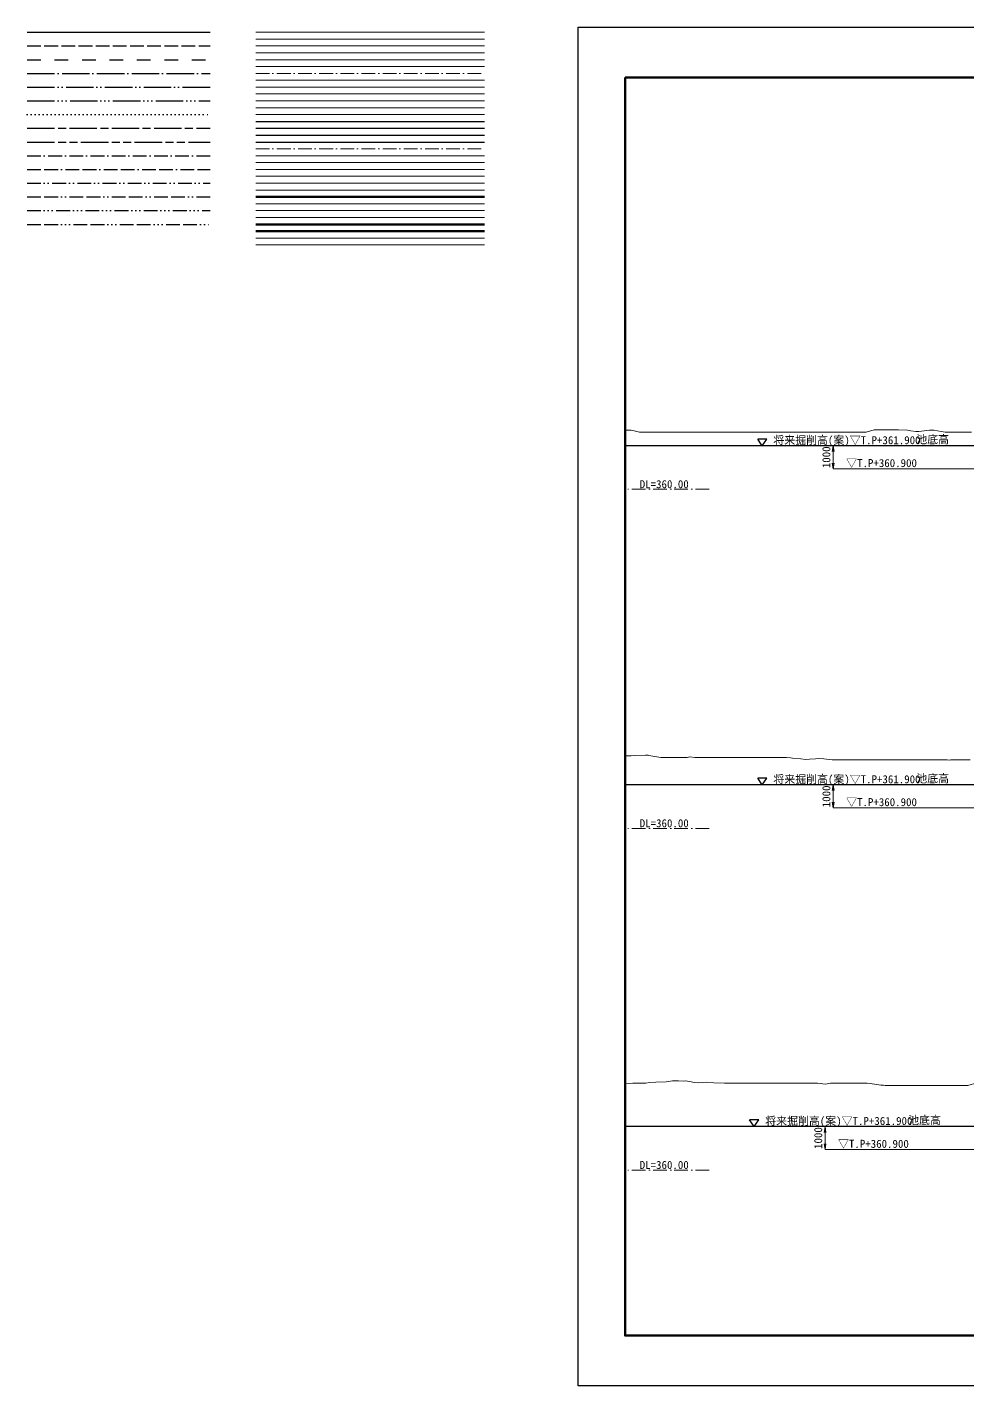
# Model space of a CAD drawing. Header units: millimetres. Extents: x -24095 to 84100, y 0 to 59400.
# Drawn here: x -24095 to 17041, y 0 to 59400 of the extents above; entities that cross this region are included whole.
import ezdxf
from ezdxf.enums import TextEntityAlignment as Align

# ---------------------------------------------------------------- set-up
doc = ezdxf.new("R2010")
doc.units = ezdxf.units.MM
doc.header["$LTSCALE"] = 100
doc.header["$PDSIZE"] = 300
for name, pattern in [('SXF_一点二短鎖線', [16.75, 6, -1.5, 6, -1.5, 0.25, -1.5]), ('SXF_一点短鎖線', [9.25, 6, -1.5, 0.25, -1.5]), ('SXF_一点鎖線', [18.5, 12, -1.5, 3.5, -1.5]), ('SXF_一点長鎖線', [15.25, 12, -1.5, 0.25, -1.5]), ('SXF_三点二短鎖線', [20.25, 6, -1.5, 6, -1.5, 0.25, -1.5, 0.25, -1.5, 0.25, -1.5]), ('SXF_三点短鎖線', [12.75, 6, -1.5, 0.25, -1.5, 0.25, -1.5, 0.25, -1.5]), ('SXF_三点長鎖線', [18.75, 12, -1.5, 0.25, -1.5, 0.25, -1.5, 0.25, -1.5]), ('SXF_二点二短鎖線', [18.5, 6, -1.5, 6, -1.5, 0.25, -1.5, 0.25, -1.5]), ('SXF_二点短鎖線', [11, 6, -1.5, 0.25, -1.5, 0.25, -1.5]), ('SXF_二点鎖線', [23.5, 12, -1.5, 3.5, -1.5, 3.5, -1.5]), ('SXF_二点長鎖線', [17, 12, -1.5, 0.25, -1.5, 0.25, -1.5]), ('SXF_点線', [1.75, 0.25, -1.5]), ('SXF_破線', [7.5, 6, -1.5]), ('SXF_跳び破線', [12, 6, -6])]:
    doc.linetypes.add(name, pattern=pattern)
doc.layers.get('Defpoints').update_dxf_attribs({"color": 153})
for name, color, linetype, lineweight in [('D-BGD', 7, 'Continuous', 13), ('D-BGD-BRG', 7, 'Continuous', 13), ('D-BGD-CRST', 7, 'Continuous', 13), ('D-BGD-ETRL', 7, 'Continuous', 13), ('D-BGD-HTXT', 7, 'Continuous', 13), ('D-BGD-TXT', 7, 'Continuous', 13), ('D-BMK', 2, 'SXF_一点短鎖線', 13), ('D-BMK-HTXT', 7, 'Continuous', 13), ('D-BMK-TXT', 7, 'Continuous', 13), ('D-BYP', 7, 'Continuous', 13), ('D-BYP-DIM', 7, 'Continuous', 13), ('D-BYP-HTXT', 7, 'Continuous', 13), ('D-BYP-STR1', 2, 'Continuous', 13), ('D-BYP-STR2', 6, 'Continuous', 25), ('D-BYP-STR3', 3, 'Continuous', 25), ('D-BYP-STR4', 6, 'Continuous', 25), ('D-BYP-STR6', 2, 'SXF_一点短鎖線', 13), ('D-BYP-STR7', 2, 'Continuous', 13), ('D-BYP-STR8', 150, 'Continuous', 13), ('D-BYP-STR9', 30, 'Continuous', 13), ('D-BYP-TXT', 7, 'Continuous', 13), ('D-DOC', 7, 'Continuous', 13), ('D-ORD', 7, 'Continuous', 13), ('D-STR', 1, 'Continuous', 50), ('D-STR-DIM', 7, 'Continuous', 13), ('D-STR-HTXT', 7, 'Continuous', 13), ('D-STR-TXT', 7, 'Continuous', 13), ('D-TTL', 2, 'Continuous', 140), ('D-TTL-FRAM', 2, 'Continuous', 50), ('D-TTL-LINE', 7, 'Continuous', 13), ('D-TTL-TXT', 7, 'Continuous', 13)]:
    doc.layers.add(name, color=color, linetype=linetype, lineweight=lineweight)
doc.layers.add('D-BYP-STR5', color=7, linetype='Continuous', lineweight=25, true_color=0xc00080)
doc.layers.add('D-WORK', color=11, linetype='Continuous', lineweight=25, plot=False)
doc.styles.add('MS ゴシック', font='MS Gothic.ttf')
doc.styles.add('ＭＳ ゴシック', font='MS Gothic.ttf')
doc.dimstyles.new('DIM-100-F', dxfattribs={"dimscale": 100, "dimtxt": 3.5, "dimasz": 2.5, "dimexe": 0, "dimexo": 2, "dimgap": 0.8, "dimtad": 1, "dimdec": 0, "dimzin": 0, "dimdsep": 46, "dimtxsty": 'MS ゴシック', "dimblk": 'OPEN', "dimcen": 0.1, "dimaunit": 1, "dimadec": 4, "dimazin": 0, "dimtfac": 1, "dimtdec": 0, "dimtmove": 2, "dimatfit": 3, "dimldrblk": 'OPEN', "dimfxl": 1, "dimtolj": 1, "dimtzin": 0, "dimlwd": -1, "dimlwe": -1, "dimarcsym": 2})

# ---------------------------------------------------------------- blocks, each defined once
blk = doc.blocks.new('_Open')
at = {"color": 0, "linetype": 'ByBlock', "lineweight": -2}
for p, q in [((-1, 0.17), (0, 0)), ((-1, -0.17), (0, 0)), ((0, 0), (-1, 0))]:
    blk.add_line(p, q, dxfattribs=at)
blk = doc.blocks.new('*D43')
at = {"layer": 'D-STR-DIM', "color": 0, "ltscale": 0.01, "transparency": 16777216}
for p, q in [((17795, 41095), (11150, 41095)), ((11150, 40345), (11150, 40845)), ((17795, 40095), (11150, 40095))]:
    blk.add_line(p, q, dxfattribs=at)
at = {"layer": 'Defpoints', "color": 0, "ltscale": 0.01, "transparency": 16777216}
for p in [(11150, 41095), (17995, 41095), (17995, 40095)]:
    blk.add_point(p, dxfattribs=at)
at = {"layer": 'D-STR-DIM', "color": 0, "ltscale": 0.01, "transparency": 16777216, "xscale": 250, "yscale": 250, "zscale": 250}
for p, rotation in [((11150, 41095), 90), ((11150, 40095), 270)]:
    blk.add_blockref('_Open', p, dxfattribs=dict(at, rotation=rotation))
at = {"layer": 'D-STR-DIM', "color": 0, "ltscale": 0.01, "transparency": 16777216, "insert": (10855, 40595), "char_height": 350, "attachment_point": 5, "rotation": 90, "style": 'MS ゴシック'}
blk.add_mtext('\\A1;1000', dxfattribs=at)
blk = doc.blocks.new('*D25')
at = {"layer": 'D-STR-DIM', "color": 0, "ltscale": 0.01, "transparency": 16777216}
for p, q in [((17795, 26271), (11150, 26271)), ((11150, 25521), (11150, 26021)), ((17795, 25271), (11150, 25271))]:
    blk.add_line(p, q, dxfattribs=at)
at = {"layer": 'Defpoints', "color": 0, "ltscale": 0.01, "transparency": 16777216}
for p in [(11150, 26271), (17995, 26271), (17995, 25271)]:
    blk.add_point(p, dxfattribs=at)
at = {"layer": 'D-STR-DIM', "color": 0, "ltscale": 0.01, "transparency": 16777216, "xscale": 250, "yscale": 250, "zscale": 250}
for p, rotation in [((11150, 26271), 90), ((11150, 25271), 270)]:
    blk.add_blockref('_Open', p, dxfattribs=dict(at, rotation=rotation))
at = {"layer": 'D-STR-DIM', "color": 0, "ltscale": 0.01, "transparency": 16777216, "insert": (10855, 25771), "char_height": 350, "attachment_point": 5, "rotation": 90, "style": 'MS ゴシック'}
blk.add_mtext('\\A1;1000', dxfattribs=at)
blk = doc.blocks.new('*D10')
at = {"layer": 'D-STR-DIM', "color": 0, "ltscale": 0.01, "transparency": 16777216}
for p, q in [((17440, 11332), (10795, 11332)), ((10795, 10582), (10795, 11082)), ((17795, 10332), (10795, 10332))]:
    blk.add_line(p, q, dxfattribs=at)
at = {"layer": 'Defpoints', "color": 0, "ltscale": 0.01, "transparency": 16777216}
for p in [(10795, 11332), (17640, 11332), (17995, 10332)]:
    blk.add_point(p, dxfattribs=at)
at = {"layer": 'D-STR-DIM', "color": 0, "ltscale": 0.01, "transparency": 16777216, "xscale": 250, "yscale": 250, "zscale": 250}
for p, rotation in [((10795, 11332), 90), ((10795, 10332), 270)]:
    blk.add_blockref('_Open', p, dxfattribs=dict(at, rotation=rotation))
at = {"layer": 'D-STR-DIM', "color": 0, "ltscale": 0.01, "transparency": 16777216, "insert": (10500, 10832), "char_height": 350, "attachment_point": 5, "rotation": 90, "style": 'MS ゴシック'}
blk.add_mtext('\\A1;1000', dxfattribs=at)

msp = doc.modelspace()

# ---------------------------------------------------------------- linework, layer by layer
at = {"layer": 'D-BGD'}
msp.add_line((-14094.8, 59179.1), (-4094.8, 59179.1), dxfattribs=at)
at = {"layer": 'D-BGD', "linetype": 'Continuous', "lineweight": 13}
for points in [[(17205.9, 41694.8), (16721, 41694.8), (16604.4, 41694.8), (16561.3, 41694.8), (16052.5, 41694.8), (15872, 41726.1), (15558, 41780.5), (15475.8, 41786.6), (15364.6, 41775.5), (14899.1, 41729.1), (14773.4, 41716.6), (14554.7, 41754.5), (14407.1, 41780.1), (14008.3, 41794.8), (13745.6, 41794.8), (13674.7, 41794.8), (13551.4, 41794.8), (13168.9, 41794.8), (12942.3, 41794.8), (12592.2, 41699.2), (12548.1, 41694.8), (12209.9, 41694.8), (12015.5, 41694.8), (11544.7, 41694.8), (11477.4, 41694.8), (11438.8, 41694.8), (11295.5, 41694.8), (10862, 41694.8), (10745, 41694.8), (10285.3, 41694.8), (10012.6, 41694.8), (9538.1, 41694.8), (9349.1, 41694.8), (9131.9, 41694.8), (8914, 41694.8), (8555.2, 41694.8), (8534.8, 41694.8), (8181.5, 41694.8), (7978.5, 41694.8), (7531.5, 41694.8), (7449.1, 41694.8), (7401.7, 41694.8), (7226.3, 41694.8), (6825, 41694.8), (6716.7, 41694.8), (6528.2, 41694.8), (6350.5, 41694.8), (6248.3, 41694.8), (5869.9, 41694.8), (5618, 41694.8), (5524.9, 41694.8), (4885.6, 41694.8), (4521.6, 41694.8), (4519.4, 41694.8), (4518.2, 41694.8), (4513.6, 41694.8), (3941.4, 41694.8), (3787, 41694.8), (3518.2, 41694.8), (3364.7, 41694.8), (3054.5, 41694.8), (2788, 41694.8), (2688.3, 41694.8), (2514.9, 41742.1), (2322.1, 41775.5), (2211.3, 41779.6), (2050, 41785.6)], [(17139.7, 27371), (16873.9, 27371), (16604.7, 27371), (16297.1, 27371), (16238.5, 27360.8), (16136.4, 27371), (15720.4, 27371), (15506, 27371), (15143.7, 27371), (15139.8, 27371), (15133.1, 27371), (14407.4, 27371), (14129.8, 27371), (13990.3, 27371), (13675, 27371), (13413.6, 27371), (13308.8, 27371), (13126.5, 27371), (12576.3, 27371), (12260.1, 27371), (12123.2, 27371), (11843.9, 27371), (11683.4, 27371), (11119.9, 27371), (11106.7, 27372.3), (10745.3, 27408.3), (10530, 27429.7), (10379.1, 27418.6), (10116.5, 27399.3), (9953.3, 27387.2), (9732.5, 27409.2), (9376.5, 27444.7), (9280.4, 27454.3), (9113.2, 27471), (8799.8, 27471), (8548, 27471), (8223.1, 27471), (8181.8, 27471), (8109.9, 27471), (7646.4, 27471), (7449.4, 27471), (7106.6, 27471), (7083.1, 27471), (7069.7, 27471), (7019.7, 27471), (6493, 27471), (6103.3, 27471), (5916.2, 27471), (5618.3, 27471), (5339.5, 27471), (5100, 27471), (4885.9, 27492.3), (4762.8, 27471), (4307, 27471), (4186.1, 27471), (4153.4, 27471), (4096.7, 27471), (3609.4, 27471), (3093.4, 27560.4), (3054.8, 27574.8), (3032.6, 27577), (2950.6, 27571), (2455.9, 27552.7), (2322.4, 27547.8), (2050, 27537.8)], [(17437.8, 13241.4), (17037.2, 13132), (16807, 13132), (16434.5, 13132), (16304.8, 13132), (16230.3, 13132), (15954.2, 13132), (15653.6, 13132), (15431.2, 13132), (15206.2, 13132), (15076.8, 13132), (14597.8, 13132), (14500.1, 13132), (14473.8, 13132), (14427.9, 13132), (13923.4, 13132), (13424.6, 13132), (13346.7, 13139.8), (13241.4, 13150.3), (12770, 13214.7), (12642.7, 13232), (12421.3, 13232), (12193.3, 13232), (11885, 13232), (11616.5, 13232), (11544.1, 13232), (11418, 13232), (11039.8, 13232), (10811.6, 13192.5), (10463.1, 13227.2), (10414.6, 13232), (10004.3, 13232), (9886.4, 13232), (9346.8, 13232), (9309.7, 13232), (8980.6, 13232), (8733, 13232), (8408, 13232), (8248.1, 13232), (8156.2, 13232), (7881.9, 13232), (7579.5, 13232), (7404.7, 13232), (7149.5, 13232), (7002.8, 13232), (6459.5, 13232), (6426.1, 13232), (6401.4, 13232), (5938.1, 13247.4), (5626.7, 13270.6), (5272.7, 13244.5), (5103.1, 13261.4), (4695.9, 13332), (4586, 13313), (4394.8, 13332), (4219.8, 13332), (4119.2, 13332), (3853.6, 13286), (3391.5, 13268.9), (3121.2, 13259), (2965.8, 13232), (2390.3, 13232), (2389.1, 13232), (2388.7, 13232), (2388.2, 13231.9), (2050, 13207)]]:
    msp.add_lwpolyline(points, dxfattribs=at)
at = {"layer": 'D-BGD-BRG'}
msp.add_line((-14094.8, 58879.1), (-4094.8, 58879.1), dxfattribs=at)
at = {"layer": 'D-BGD-CRST'}
msp.add_line((-14094.8, 58579.1), (-4094.8, 58579.1), dxfattribs=at)
at = {"layer": 'D-BGD-ETRL'}
msp.add_line((-14094.8, 58279.1), (-4094.8, 58279.1), dxfattribs=at)
at = {"layer": 'D-BGD-HTXT'}
msp.add_line((-14094.8, 57979.1), (-4094.8, 57979.1), dxfattribs=at)
at = {"layer": 'D-BGD-TXT'}
msp.add_line((-14094.8, 57679.1), (-4094.8, 57679.1), dxfattribs=at)
at = {"layer": 'D-BMK'}
msp.add_line((-14094.8, 57379.1), (-4094.8, 57379.1), dxfattribs=at)
at = {"layer": 'D-BMK', "linetype": 'SXF_一点短鎖線'}
for p, q in [((5726.9, 39194.9), (2050, 39194.9)), ((5726.9, 24371.1), (2050, 24371.1)), ((5726.9, 9432.2), (2050, 9432.2))]:
    msp.add_line(p, q, dxfattribs=at)
at = {"layer": 'D-BMK-HTXT'}
msp.add_line((-14094.8, 57079.1), (-4094.8, 57079.1), dxfattribs=at)
at = {"layer": 'D-BMK-TXT'}
msp.add_line((-14094.8, 56779.1), (-4094.8, 56779.1), dxfattribs=at)
at = {"layer": 'D-BYP'}
msp.add_line((-14094.8, 56479.1), (-4094.8, 56479.1), dxfattribs=at)
at = {"layer": 'D-BYP-DIM'}
msp.add_line((-14094.8, 56179.1), (-4094.8, 56179.1), dxfattribs=at)
at = {"layer": 'D-BYP-HTXT'}
msp.add_line((-14094.8, 55879.1), (-4094.8, 55879.1), dxfattribs=at)
at = {"layer": 'D-BYP-STR1'}
msp.add_line((-14094.8, 55579.1), (-4094.8, 55579.1), dxfattribs=at)
at = {"layer": 'D-BYP-STR2'}
for p, q in [((-14094.8, 55279.1), (-4094.8, 55279.1)), ((21894.6, 41094.9), (2050, 41094.9)), ((21894.6, 26271.1), (2050, 26271.1)), ((21894.6, 11332.2), (2050, 11332.2))]:
    msp.add_line(p, q, dxfattribs=at)
at = {"layer": 'D-BYP-STR3'}
msp.add_line((-14094.8, 54979.1), (-4094.8, 54979.1), dxfattribs=at)
at = {"layer": 'D-BYP-STR4'}
msp.add_line((-14094.8, 54679.1), (-4094.8, 54679.1), dxfattribs=at)
at = {"layer": 'D-BYP-STR5'}
msp.add_line((-14094.8, 54379.1), (-4094.8, 54379.1), dxfattribs=at)
at = {"layer": 'D-BYP-STR6'}
msp.add_line((-14094.8, 54079.1), (-4094.8, 54079.1), dxfattribs=at)
at = {"layer": 'D-BYP-STR7'}
msp.add_line((-14094.8, 53779.1), (-4094.8, 53779.1), dxfattribs=at)
at = {"layer": 'D-BYP-STR8'}
msp.add_line((-14094.8, 53479.1), (-4094.8, 53479.1), dxfattribs=at)
at = {"layer": 'D-BYP-STR9'}
msp.add_line((-14094.8, 53179.1), (-4094.8, 53179.1), dxfattribs=at)
at = {"layer": 'D-BYP-TXT'}
msp.add_line((-14094.8, 52879.1), (-4094.8, 52879.1), dxfattribs=at)
at = {"layer": 'D-DOC'}
msp.add_line((-14094.8, 52579.1), (-4094.8, 52579.1), dxfattribs=at)
at = {"layer": 'D-ORD'}
msp.add_line((-14094.8, 52279.1), (-4094.8, 52279.1), dxfattribs=at)
at = {"layer": 'D-STR'}
msp.add_line((-14094.8, 51979.1), (-4094.8, 51979.1), dxfattribs=at)
at = {"layer": 'D-STR-DIM'}
msp.add_line((-14094.8, 51679.1), (-4094.8, 51679.1), dxfattribs=at)
at = {"layer": 'D-STR-HTXT'}
msp.add_line((-14094.8, 51379.1), (-4094.8, 51379.1), dxfattribs=at)
at = {"layer": 'D-STR-HTXT', "lineweight": -2}
for p, q in [((8253.1, 41394.9), (7853.1, 41394.9)), ((8053.1, 41094.9), (7853.1, 41394.9)), ((8053.1, 41094.9), (8253.1, 41394.9)), ((8253.1, 26571.1), (7853.1, 26571.1)), ((8053.1, 26271.1), (7853.1, 26571.1)), ((8053.1, 26271.1), (8253.1, 26571.1)), ((7898.4, 11632.2), (7498.4, 11632.2)), ((7698.4, 11332.2), (7498.4, 11632.2)), ((7698.4, 11332.2), (7898.4, 11632.2))]:
    msp.add_line(p, q, dxfattribs=at)
at = {"layer": 'D-STR-TXT'}
msp.add_line((-14094.8, 51079.1), (-4094.8, 51079.1), dxfattribs=at)
at = {"layer": 'D-TTL'}
msp.add_line((-14094.8, 50779.1), (-4094.8, 50779.1), dxfattribs=at)
msp.add_lwpolyline([(2050, 57200), (2050, 2200), (82050, 2200), (82050, 57200)], close=True, dxfattribs=at)
at = {"layer": 'D-TTL-FRAM'}
msp.add_line((-14094.8, 50479.1), (-4094.8, 50479.1), dxfattribs=at)
at = {"layer": 'D-TTL-LINE'}
msp.add_line((-14094.8, 50179.1), (-4094.8, 50179.1), dxfattribs=at)
at = {"layer": 'D-TTL-TXT'}
msp.add_line((-14094.8, 49879.1), (-4094.8, 49879.1), dxfattribs=at)
at = {"layer": 'Defpoints', "color": 1, "linetype": 'Continuous'}
msp.add_line((-24094.8, 59179.1), (-16094.8, 59179.1), dxfattribs=at)
at = {"layer": 'Defpoints', "color": 2, "linetype": 'SXF_破線'}
msp.add_line((-24094.8, 58579.1), (-16094.8, 58579.1), dxfattribs=at)
at = {"layer": 'Defpoints', "color": 3, "linetype": 'SXF_跳び破線'}
msp.add_line((-24094.8, 57979.1), (-16094.8, 57979.1), dxfattribs=at)
at = {"layer": 'Defpoints', "color": 4, "linetype": 'SXF_一点長鎖線'}
msp.add_line((-24094.8, 57379.1), (-16094.8, 57379.1), dxfattribs=at)
at = {"layer": 'Defpoints', "color": 5, "linetype": 'SXF_二点長鎖線'}
msp.add_line((-24094.8, 56779.1), (-16094.8, 56779.1), dxfattribs=at)
at = {"layer": 'Defpoints', "color": 6, "linetype": 'SXF_三点長鎖線'}
msp.add_line((-24094.8, 56179.1), (-16094.8, 56179.1), dxfattribs=at)
at = {"layer": 'Defpoints', "color": 7, "linetype": 'SXF_点線'}
msp.add_line((-24094.8, 55579.1), (-16094.8, 55579.1), dxfattribs=at)
at = {"layer": 'Defpoints', "color": 222, "linetype": 'SXF_一点鎖線', "true_color": 0xc00080}
msp.add_line((-24094.8, 54979.1), (-16094.8, 54979.1), dxfattribs=at)
at = {"layer": 'Defpoints', "color": 23, "linetype": 'SXF_二点鎖線', "true_color": 0xc08040}
msp.add_line((-24094.8, 54379.1), (-16094.8, 54379.1), dxfattribs=at)
at = {"layer": 'Defpoints', "color": 30, "linetype": 'SXF_一点短鎖線'}
msp.add_line((-24094.8, 53779.1), (-16094.8, 53779.1), dxfattribs=at)
at = {"layer": 'Defpoints', "color": 83, "linetype": 'SXF_一点二短鎖線', "true_color": 0x80c080}
msp.add_line((-24094.8, 53179.1), (-16094.8, 53179.1), dxfattribs=at)
at = {"layer": 'Defpoints', "color": 150, "linetype": 'SXF_二点短鎖線'}
msp.add_line((-24094.8, 52579.1), (-16094.8, 52579.1), dxfattribs=at)
at = {"layer": 'Defpoints', "color": 171, "linetype": 'SXF_二点二短鎖線', "true_color": 0x8040ff}
msp.add_line((-24094.8, 51979.1), (-16094.8, 51979.1), dxfattribs=at)
at = {"layer": 'Defpoints', "color": 9, "linetype": 'SXF_三点短鎖線'}
msp.add_line((-24094.8, 51379.1), (-16094.8, 51379.1), dxfattribs=at)
at = {"layer": 'Defpoints', "color": 8, "linetype": 'SXF_三点二短鎖線'}
msp.add_line((-24094.8, 50779.1), (-16094.8, 50779.1), dxfattribs=at)
at = {"layer": 'Defpoints', "color": 1}
msp.add_lwpolyline([(84100, 0), (0, 0), (0, 59400), (84100, 59400)], close=True, dxfattribs=at)

# ---------------------------------------------------------------- texts
at = {"layer": 'D-STR-TXT', "style": 'MS ゴシック'}
for s, p in [('将来掘削高(案)▽T.P+361.900', (8536.2, 41168.1)), ('▽T.P+360.900', (11718.9, 40168.1)), ('将来掘削高(案)▽T.P+361.900', (8536.2, 26344.3)), ('▽T.P+360.900', (11718.9, 25344.3)), ('将来掘削高(案)▽T.P+361.900', (8181.5, 11405.4)), ('▽T.P+360.900', (11364.2, 10405.4))]:
    msp.add_text(s, height=350, dxfattribs=at).set_placement(p)
at = {"layer": 'D-STR-TXT', "color": 7, "style": 'ＭＳ ゴシック'}
for p in [(2693.3, 39244.9), (2693.3, 24421.1), (2693.3, 9482.2)]:
    msp.add_text('DL=360.00', height=350, dxfattribs=at).set_placement(p)
at = {"layer": 'D-WORK', "style": 'ＭＳ ゴシック'}
for p in [(15502.4, 41094.9), (15502.4, 26271.1), (15147.7, 11332.2)]:
    msp.add_text('池底高', height=350, dxfattribs=at).set_placement(p, align=Align.BOTTOM_CENTER)

# ---------------------------------------------------------------- dimensions: what is measured, and where the dimension line sits
at = {"layer": 'D-STR-DIM', "ltscale": 0.01}
for base, p1, p2, picture, middle in [((11149.8, 41094.9), (17994.6, 40094.9), (17994.6, 41094.9), '*D43', (10854.8, 40594.9)), ((11149.8, 26271.1), (17994.6, 25271.1), (17994.6, 26271.1), '*D25', (10854.8, 25771.1)), ((10795, 11332.2), (17994.6, 10332.2), (17639.9, 11332.2), '*D10', (10500, 10832.2))]:
    dim = msp.add_linear_dim(base=base, p1=p1, p2=p2, angle=90, dimstyle='DIM-100-F', dxfattribs=at)
    dim.commit()
    dim.dimension.update_dxf_attribs({"geometry": picture, "text_midpoint": middle})

doc.saveas('drawing.dxf')
